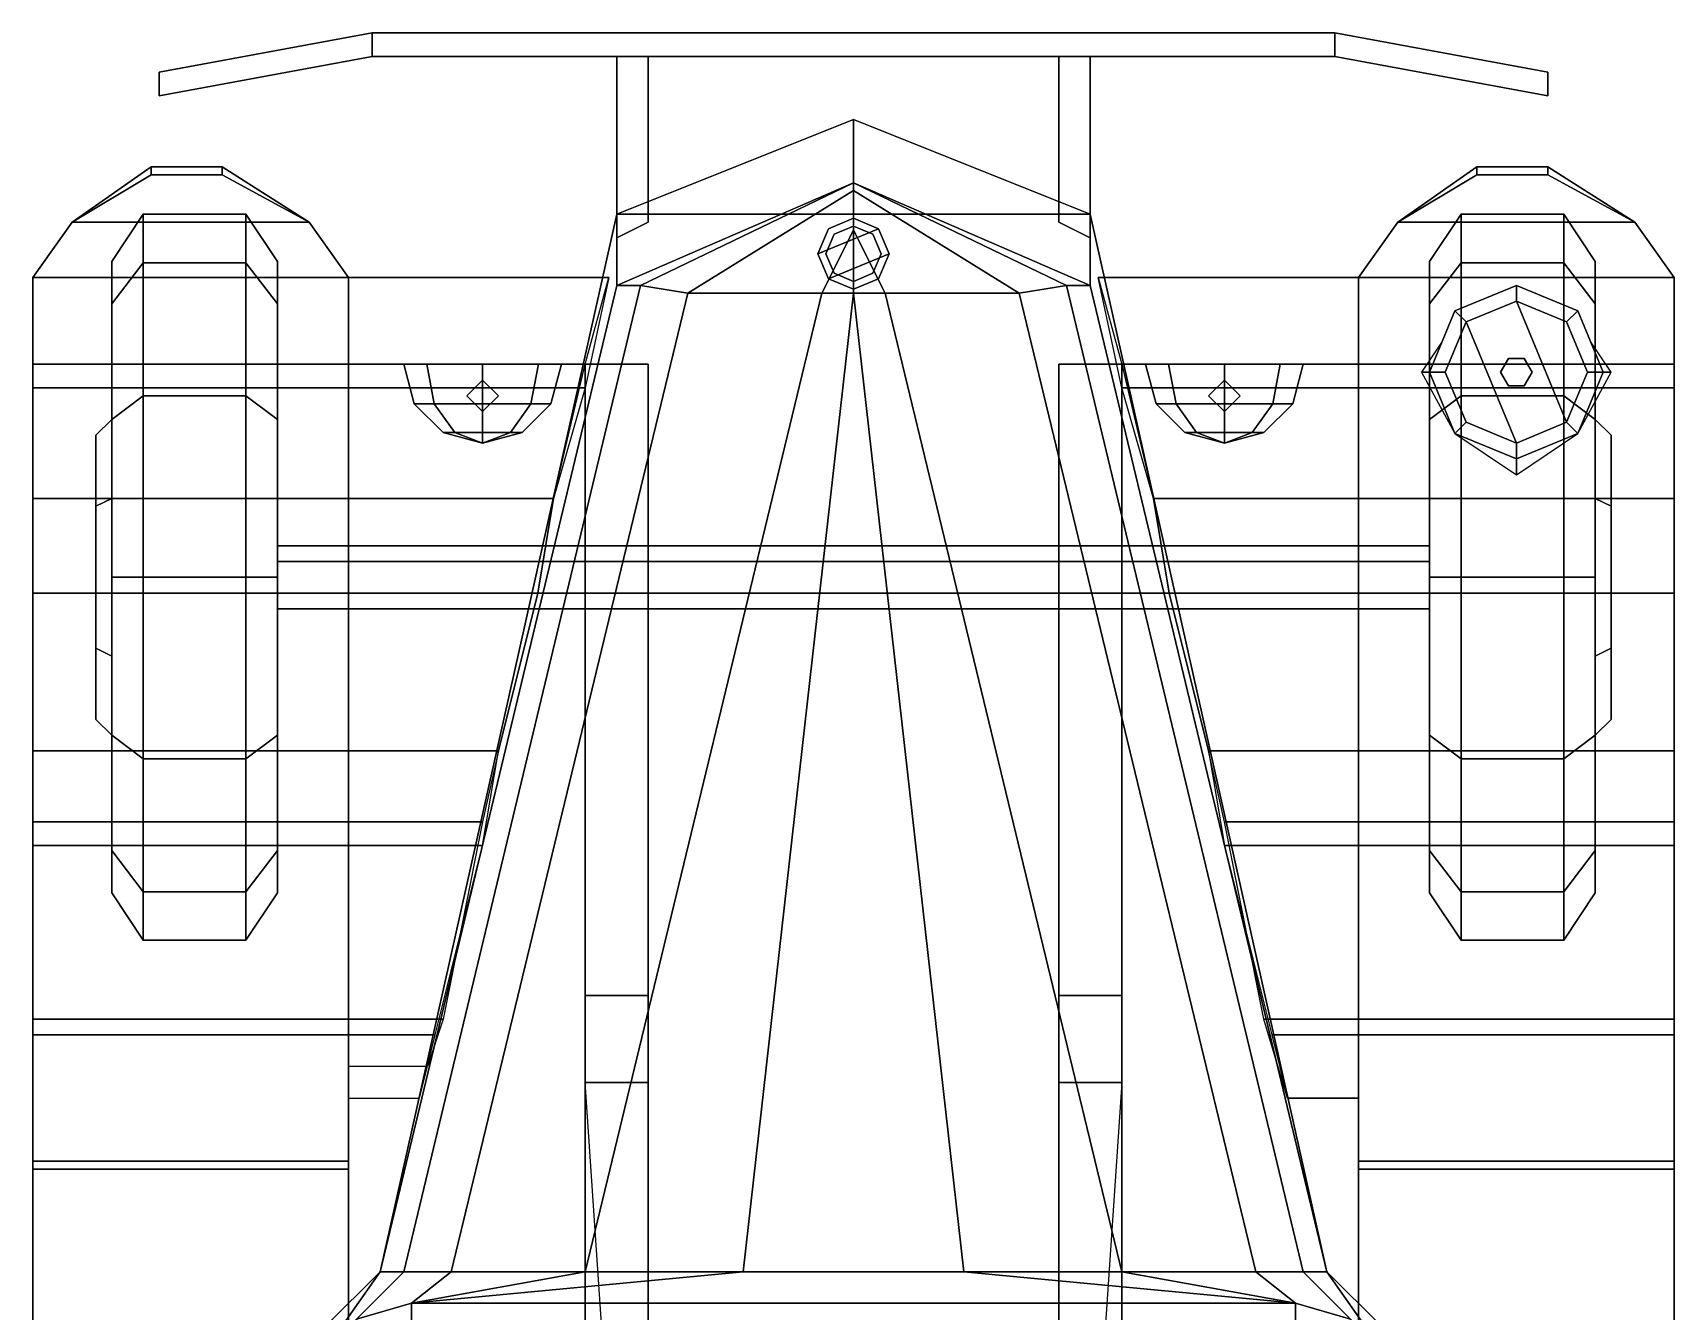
# Model space of a CAD drawing. Header units: millimetres. Extents: x -1.04 to 3, y -3.69 to 5.
# Drawn here: x -1.04 to 1.04, y 1.17 to 2.79 of the extents above; entities that cross this region are included whole.
import ezdxf

# ---------------------------------------------------------------- set-up
doc = ezdxf.new("R2010")
doc.units = ezdxf.units.MM
doc.layers.add('wheels', color=2, linetype='Continuous')

msp = doc.modelspace()

# ---------------------------------------------------------------- linework, layer by layer
for points in [[(-0.61, 2.79, 0.75), (-0.61, 2.79, 0.61), (-0.88, 2.74, 0.61), (-0.88, 2.74, 0.75)], [(-0.61, 2.79, 0.61), (-0.61, 2.76, 0.61), (-0.88, 2.71, 0.61), (-0.88, 2.74, 0.61)], [(-0.88, 2.74, 0.75), (-0.88, 2.71, 0.75), (-0.61, 2.76, 0.75), (-0.61, 2.79, 0.75)], [(-0.61, 2.79, 0.75), (-0.61, 2.76, 0.75), (0.61, 2.76, 0.75), (0.61, 2.79, 0.75)], [(0.61, 2.79, 0.75), (0.61, 2.79, 0.61), (-0.61, 2.79, 0.61), (-0.61, 2.79, 0.75)], [(0.61, 2.79, 0.61), (0.61, 2.76, 0.61), (-0.61, 2.76, 0.61), (-0.61, 2.79, 0.61)], [(0.61, 2.79, 0.61), (0.61, 2.79, 0.75), (0.88, 2.74, 0.75), (0.88, 2.74, 0.61)], [(0.61, 2.79, 0.75), (0.61, 2.76, 0.75), (0.88, 2.71, 0.75), (0.88, 2.74, 0.75)], [(0.88, 2.74, 0.61), (0.88, 2.71, 0.61), (0.61, 2.76, 0.61), (0.61, 2.79, 0.61)], [(-0.88, 2.71, 0.75), (-0.88, 2.71, 0.61), (-0.61, 2.76, 0.61), (-0.61, 2.76, 0.75)], [(-0.61, 2.76, 0.75), (-0.61, 2.76, 0.61), (0.61, 2.76, 0.61), (0.61, 2.76, 0.75)], [(-0.26, 2.76, 0.62), (-0.26, 2.55, 0.62), (-0.3, 2.53, 0.62), (-0.3, 2.76, 0.62)], [(-0.3, 2.76, 0.74), (-0.3, 2.53, 0.74), (-0.26, 2.55, 0.74), (-0.26, 2.76, 0.74)], [(-0.3, 2.76, 0.62), (-0.3, 2.53, 0.62), (-0.3, 2.53, 0.74), (-0.3, 2.76, 0.74)], [(-0.26, 2.55, 0.74), (-0.26, 2.55, 0.62), (-0.26, 2.76, 0.62), (-0.26, 2.76, 0.74)], [(0.26, 2.76, 0.62), (0.26, 2.55, 0.62), (0.26, 2.55, 0.74), (0.26, 2.76, 0.74)], [(0.26, 2.76, 0.74), (0.26, 2.55, 0.74), (0.3, 2.53, 0.74), (0.3, 2.76, 0.74)], [(0.3, 2.76, 0.62), (0.3, 2.53, 0.62), (0.26, 2.55, 0.62), (0.26, 2.76, 0.62)], [(0.3, 2.53, 0.74), (0.3, 2.53, 0.62), (0.3, 2.76, 0.62), (0.3, 2.76, 0.74)], [(0.88, 2.71, 0.61), (0.88, 2.71, 0.75), (0.61, 2.76, 0.75), (0.61, 2.76, 0.61)], [(-0.88, 2.74, 0.61), (-0.88, 2.71, 0.61), (-0.88, 2.71, 0.75), (-0.88, 2.74, 0.75)], [(0.88, 2.74, 0.75), (0.88, 2.71, 0.75), (0.88, 2.71, 0.61), (0.88, 2.74, 0.61)], [(0, 2.6, 1.37), (0, 2.68, 0.54), (-0.3, 2.56, 0.63), (-0.3, 2.47, 1.37)], [(0.3, 2.56, 0.63), (-0.3, 2.56, 0.63), (0, 2.68, 0.54)], [(0.3, 2.47, 1.37), (0.3, 2.56, 0.63), (0, 2.68, 0.54), (0, 2.6, 1.37)], [(-0.89, 2.62, 0.92), (-0.99, 2.55, 0.98), (-0.69, 2.55, 0.98), (-0.8, 2.62, 0.92)], [(-0.89, 2.61, 0.91), (-0.99, 2.55, 0.95), (-0.99, 2.55, 0.98), (-0.89, 2.62, 0.92)], [(-0.8, 2.61, 0.91), (-0.69, 2.55, 0.95), (-0.99, 2.55, 0.95), (-0.89, 2.61, 0.91)], [(-0.8, 2.62, 0.92), (-0.8, 2.61, 0.91), (-0.89, 2.61, 0.91), (-0.89, 2.62, 0.92)], [(-0.69, 2.55, 0.98), (-0.69, 2.55, 0.95), (-0.8, 2.61, 0.91), (-0.8, 2.62, 0.92)], [(0, 2.6, 1.4), (0, 2.6, 1.37), (-0.3, 2.47, 1.37), (-0.27, 2.47, 1.4)], [(0, 2.59, 1.43), (0, 2.6, 1.4), (-0.27, 2.47, 1.4), (-0.21, 2.46, 1.43)], [(0.21, 2.46, 1.43), (0.27, 2.47, 1.4), (0, 2.6, 1.4), (0, 2.59, 1.43)], [(0.27, 2.47, 1.4), (0.3, 2.47, 1.37), (0, 2.6, 1.37), (0, 2.6, 1.4)], [(0.79, 2.61, 0.91), (0.69, 2.55, 0.95), (0.69, 2.55, 0.98), (0.79, 2.62, 0.92)], [(0.79, 2.62, 0.92), (0.69, 2.55, 0.98), (0.99, 2.55, 0.98), (0.88, 2.62, 0.92)], [(0.88, 2.61, 0.91), (0.99, 2.55, 0.95), (0.69, 2.55, 0.95), (0.79, 2.61, 0.91)], [(0.88, 2.62, 0.92), (0.88, 2.61, 0.91), (0.79, 2.61, 0.91), (0.79, 2.62, 0.92)], [(0.99, 2.55, 0.98), (0.99, 2.55, 0.95), (0.88, 2.61, 0.91), (0.88, 2.62, 0.92)], [(0, 2.54, 1.46), (0, 2.59, 1.43), (-0.21, 2.46, 1.43), (-0.04, 2.46, 1.46)], [(0.04, 2.46, 1.46), (0.21, 2.46, 1.43), (0, 2.59, 1.43), (0, 2.54, 1.46)], [(-0.3, 2.47, 1.37), (-0.3, 2.56, 0.63), (-0.6, 1.22, 0.63), (-0.6, 1.22, 1.37)], [(0.6, 1.22, 0.63), (-0.6, 1.22, 0.63), (-0.3, 2.56, 0.63), (0.3, 2.56, 0.63)], [(0.6, 1.22, 1.37), (0.6, 1.22, 0.63), (0.3, 2.56, 0.63), (0.3, 2.47, 1.37)], [(-0.99, 2.55, 0.98), (-1.04, 2.48, 1.02), (-0.64, 2.48, 1.02), (-0.69, 2.55, 0.98)], [(-0.69, 2.55, 0.95), (-0.64, 2.48, 0.99), (-1.04, 2.48, 0.99), (-0.99, 2.55, 0.95)], [(-0.99, 2.55, 0.95), (-1.04, 2.48, 0.99), (-1.04, 2.48, 1.02), (-0.99, 2.55, 0.98)], [(-0.64, 2.48, 1.02), (-0.64, 2.48, 0.99), (-0.69, 2.55, 0.95), (-0.69, 2.55, 0.98)], [(0, 2.555, 1.5), (-0.0318, 2.5418, 1.5), (-0.045, 2.51, 1.5), (0.0318, 2.5418, 1.5)], [(-0.0318, 2.5418, 1.48), (-0.045, 2.51, 1.48), (-0.045, 2.51, 1.5), (-0.0318, 2.5418, 1.5)], [(0.0318, 2.5418, 1.5), (-0.045, 2.51, 1.5), (-0.0318, 2.4782, 1.5), (0.045, 2.51, 1.5)], [(0, 2.46, 1.47), (0, 2.54, 1.46), (-0.04, 2.46, 1.46), (0, 2.46, 1.47)], [(0, 2.555, 1.48), (-0.0318, 2.5418, 1.48), (-0.0318, 2.5418, 1.5), (0, 2.555, 1.5)], [(0, 2.545, 1.45), (-0.0247, 2.5347, 1.46), (-0.0247, 2.5347, 1.48), (0, 2.545, 1.48)], [(0.0318, 2.5418, 1.48), (0, 2.555, 1.48), (0, 2.555, 1.5), (0.0318, 2.5418, 1.5)], [(0.0247, 2.5347, 1.46), (0, 2.545, 1.45), (0, 2.545, 1.48), (0.0247, 2.5347, 1.48)], [(0, 2.46, 1.47), (0.04, 2.46, 1.46), (0, 2.54, 1.46), (0, 2.46, 1.47)], [(0.045, 2.51, 1.48), (0.0318, 2.5418, 1.48), (0.0318, 2.5418, 1.5), (0.045, 2.51, 1.5)], [(0.69, 2.55, 0.95), (0.64, 2.48, 0.99), (0.64, 2.48, 1.02), (0.69, 2.55, 0.98)], [(0.99, 2.55, 0.95), (1.04, 2.48, 0.99), (0.64, 2.48, 0.99), (0.69, 2.55, 0.95)], [(0.69, 2.55, 0.98), (0.64, 2.48, 1.02), (1.04, 2.48, 1.02), (0.99, 2.55, 0.98)], [(1.04, 2.48, 1.02), (1.04, 2.48, 0.99), (0.99, 2.55, 0.95), (0.99, 2.55, 0.98)], [(-0.0247, 2.5347, 1.46), (-0.035, 2.51, 1.46), (-0.035, 2.51, 1.48), (-0.0247, 2.5347, 1.48)], [(0.035, 2.51, 1.46), (0.0247, 2.5347, 1.46), (0.0247, 2.5347, 1.48), (0.035, 2.51, 1.48)], [(-0.045, 2.51, 1.48), (-0.0318, 2.4782, 1.48), (-0.0318, 2.4782, 1.5), (-0.045, 2.51, 1.5)], [(-0.035, 2.51, 1.46), (-0.0247, 2.4853, 1.46), (-0.0247, 2.4853, 1.48), (-0.035, 2.51, 1.48)], [(0.045, 2.51, 1.5), (-0.0318, 2.4782, 1.5), (0, 2.465, 1.5), (0.0318, 2.4782, 1.5)], [(0.0247, 2.4853, 1.46), (0.035, 2.51, 1.46), (0.035, 2.51, 1.48), (0.0247, 2.4853, 1.48)], [(0.0318, 2.4782, 1.48), (0.045, 2.51, 1.48), (0.045, 2.51, 1.5), (0.0318, 2.4782, 1.5)], [(-1.04, 2.48, 1.02), (-1.04, 2.37, 1.07), (-0.64, 2.37, 1.07), (-0.64, 2.48, 1.02)], [(-0.64, 2.48, 0.99), (-0.64, 2.34, 1.05), (-1.04, 2.34, 1.05), (-1.04, 2.48, 0.99)], [(-1.04, 2.48, 0.99), (-1.04, 2.34, 1.05), (-1.04, 2.37, 1.07), (-1.04, 2.48, 1.02)], [(-0.0318, 2.4782, 1.48), (0, 2.465, 1.48), (0, 2.465, 1.5), (-0.0318, 2.4782, 1.5)], [(-0.0247, 2.4853, 1.46), (0, 2.475, 1.46), (0, 2.475, 1.48), (-0.0247, 2.4853, 1.48)], [(0, 2.475, 1.46), (0.0247, 2.4853, 1.46), (0.0247, 2.4853, 1.48), (0, 2.475, 1.48)], [(0, 2.465, 1.48), (0.0318, 2.4782, 1.48), (0.0318, 2.4782, 1.5), (0, 2.465, 1.5)], [(0.31, 2.48, 0.65), (0.34, 2.37, 0.65), (0.64, 2.37, 1.07), (0.64, 2.48, 1.02)], [(0.64, 2.48, 0.99), (0.64, 2.34, 1.05), (0.34, 2.34, 0.63), (0.31, 2.48, 0.63)], [(1.04, 2.48, 0.99), (1.04, 2.34, 1.05), (0.64, 2.34, 1.05), (0.64, 2.48, 0.99)], [(0.64, 2.48, 1.02), (0.64, 2.37, 1.07), (1.04, 2.37, 1.07), (1.04, 2.48, 1.02)], [(1.04, 2.37, 1.07), (1.04, 2.34, 1.05), (1.04, 2.48, 0.99), (1.04, 2.48, 1.02)], [(-0.27, 2.47, 1.4), (-0.3, 2.47, 1.37), (-0.6, 1.22, 1.37), (-0.57, 1.22, 1.4)], [(-0.21, 2.46, 1.43), (-0.27, 2.47, 1.4), (-0.57, 1.22, 1.4), (-0.51, 1.22, 1.43)], [(-0.04, 2.46, 1.46), (-0.21, 2.46, 1.43), (-0.51, 1.22, 1.43), (-0.34, 1.22, 1.46)], [(0, 2.46, 1.47), (-0.04, 2.46, 1.46), (-0.34, 1.22, 1.46), (-0.14, 1.22, 1.47)], [(0, 2.46, 1.47), (0, 2.46, 1.47), (-0.14, 1.22, 1.47), (0.14, 1.22, 1.47)], [(0.14, 1.22, 1.47), (0.34, 1.22, 1.46), (0.04, 2.46, 1.46), (0, 2.46, 1.47)], [(0.34, 1.22, 1.46), (0.51, 1.22, 1.43), (0.21, 2.46, 1.43), (0.04, 2.46, 1.46)], [(0.51, 1.22, 1.43), (0.57, 1.22, 1.4), (0.27, 2.47, 1.4), (0.21, 2.46, 1.43)], [(0.57, 1.22, 1.4), (0.6, 1.22, 1.37), (0.3, 2.47, 1.37), (0.27, 2.47, 1.4)], [(0.84, 2.47, 1.24), (0.7622, 2.4378, 1.24), (0.7764, 2.4236, 1.25), (0.84, 2.45, 1.25)], [(0.84, 2.47, 1.2), (0.7622, 2.4378, 1.2), (0.7622, 2.4378, 1.24), (0.84, 2.47, 1.24)], [(0.9178, 2.4378, 1.24), (0.84, 2.47, 1.24), (0.84, 2.45, 1.25), (0.9036, 2.4236, 1.25)], [(0.9178, 2.4378, 1.2), (0.84, 2.47, 1.2), (0.84, 2.47, 1.24), (0.9178, 2.4378, 1.24)], [(0.7622, 2.4378, 1.24), (0.73, 2.36, 1.24), (0.75, 2.36, 1.25), (0.7764, 2.4236, 1.25)], [(0.7622, 2.4378, 1.2), (0.73, 2.36, 1.2), (0.73, 2.36, 1.24), (0.7622, 2.4378, 1.24)], [(0.9036, 2.2964, 1.25), (0.84, 2.45, 1.25), (0.7764, 2.4236, 1.25), (0.84, 2.27, 1.25)], [(0.93, 2.36, 1.25), (0.9036, 2.4236, 1.25), (0.84, 2.45, 1.25), (0.9036, 2.2964, 1.25)], [(0.95, 2.36, 1.24), (0.9178, 2.4378, 1.24), (0.9036, 2.4236, 1.25), (0.93, 2.36, 1.25)], [(0.95, 2.36, 1.2), (0.9178, 2.4378, 1.2), (0.9178, 2.4378, 1.24), (0.95, 2.36, 1.24)], [(0.84, 2.27, 1.25), (0.7764, 2.4236, 1.25), (0.75, 2.36, 1.25), (0.7764, 2.2964, 1.25)], [(0.72, 2.36, 1.17), (0.72, 2.36, 1.17), (0.73, 2.36, 1.2), (0.7461, 2.3989, 1.2)], [(0.96, 2.36, 1.17), (0.96, 2.36, 1.17), (0.9339, 2.3989, 1.2), (0.95, 2.36, 1.2)], [(0.83, 2.3773, 1.06), (0.82, 2.36, 1.07), (0.82, 2.36, 1.2), (0.83, 2.3773, 1.2)], [(0.85, 2.3773, 1.07), (0.83, 2.3773, 1.06), (0.83, 2.3773, 1.2), (0.85, 2.3773, 1.2)], [(0.86, 2.36, 1.07), (0.85, 2.3773, 1.07), (0.85, 2.3773, 1.2), (0.86, 2.36, 1.2)], [(-1.04, 2.37, 1.07), (-1.04, 2.2, 1.11), (-0.64, 2.2, 1.11), (-0.64, 2.37, 1.07)], [(-1.04, 2.34, 1.05), (-1.04, 2.2, 1.09), (-1.04, 2.2, 1.11), (-1.04, 2.37, 1.07)], [(-0.5566, 2.32, 1.06), (-0.57, 2.37, 1.06), (-0.5407, 2.37, 0.9893), (-0.5312, 2.32, 0.9988)], [(-0.3993, 2.37, 1.1307), (-0.37, 2.37, 1.06), (-0.5407, 2.37, 0.9893), (-0.57, 2.37, 1.06)], [(-0.5312, 2.32, 1.1212), (-0.5407, 2.37, 1.1307), (-0.57, 2.37, 1.06), (-0.5566, 2.32, 1.06)], [(-0.47, 2.37, 1.16), (-0.3993, 2.37, 1.1307), (-0.57, 2.37, 1.06), (-0.5407, 2.37, 1.1307)], [(-0.37, 2.37, 1.06), (-0.3993, 2.37, 0.9893), (-0.47, 2.37, 0.96), (-0.5407, 2.37, 0.9893)], [(-0.5312, 2.32, 0.9988), (-0.5407, 2.37, 0.9893), (-0.47, 2.37, 0.96), (-0.47, 2.32, 0.9734)], [(-0.47, 2.32, 1.1466), (-0.47, 2.37, 1.16), (-0.5407, 2.37, 1.1307), (-0.5312, 2.32, 1.1212)], [(-0.47, 2.32, 0.9734), (-0.47, 2.37, 0.96), (-0.3993, 2.37, 0.9893), (-0.4088, 2.32, 0.9988)], [(-0.4088, 2.32, 1.1212), (-0.3993, 2.37, 1.1307), (-0.47, 2.37, 1.16), (-0.47, 2.32, 1.1466)], [(-0.4088, 2.32, 0.9988), (-0.3993, 2.37, 0.9893), (-0.37, 2.37, 1.06), (-0.3834, 2.32, 1.06)], [(-0.3834, 2.32, 1.06), (-0.37, 2.37, 1.06), (-0.3993, 2.37, 1.1307), (-0.4088, 2.32, 1.1212)], [(-0.34, 2.37, 0.63), (-0.34, 2.37, 0.49), (-0.34, 1.57, 0.49), (-0.34, 1.57, 0.63)], [(-0.26, 2.37, 0.63), (-0.26, 2.37, 0.49), (-0.34, 2.37, 0.49), (-0.34, 2.37, 0.63)], [(-0.34, 1.57, 0.49), (-0.34, 2.37, 0.49), (-0.26, 2.37, 0.49), (-0.26, 1.57, 0.49)], [(-0.26, 1.57, 0.49), (-0.26, 2.37, 0.49), (-0.26, 2.37, 0.63), (-0.26, 1.57, 0.63)], [(0.26, 1.57, 0.49), (0.26, 2.37, 0.49), (0.34, 2.37, 0.49), (0.34, 1.57, 0.49)], [(0.34, 2.37, 0.63), (0.34, 2.37, 0.49), (0.26, 2.37, 0.49), (0.26, 2.37, 0.63)], [(0.26, 2.37, 0.63), (0.26, 2.37, 0.49), (0.26, 1.57, 0.49), (0.26, 1.57, 0.63)], [(0.34, 1.57, 0.49), (0.34, 2.37, 0.49), (0.34, 2.37, 0.63), (0.34, 1.57, 0.63)], [(0.34, 2.37, 0.65), (0.38, 2.2, 0.65), (0.64, 2.2, 1.11), (0.64, 2.37, 1.07)], [(0.3834, 2.32, 1.06), (0.37, 2.37, 1.06), (0.3993, 2.37, 0.9893), (0.4088, 2.32, 0.9988)], [(0.4088, 2.32, 1.1212), (0.3993, 2.37, 1.1307), (0.37, 2.37, 1.06), (0.3834, 2.32, 1.06)], [(0.47, 2.37, 1.16), (0.5407, 2.37, 1.1307), (0.37, 2.37, 1.06), (0.3993, 2.37, 1.1307)], [(0.5407, 2.37, 1.1307), (0.57, 2.37, 1.06), (0.3993, 2.37, 0.9893), (0.37, 2.37, 1.06)], [(0.4088, 2.32, 0.9988), (0.3993, 2.37, 0.9893), (0.47, 2.37, 0.96), (0.47, 2.32, 0.9734)], [(0.47, 2.32, 1.1466), (0.47, 2.37, 1.16), (0.3993, 2.37, 1.1307), (0.4088, 2.32, 1.1212)], [(0.57, 2.37, 1.06), (0.5407, 2.37, 0.9893), (0.47, 2.37, 0.96), (0.3993, 2.37, 0.9893)], [(0.47, 2.32, 0.9734), (0.47, 2.37, 0.96), (0.5407, 2.37, 0.9893), (0.5312, 2.32, 0.9988)], [(0.5312, 2.32, 1.1212), (0.5407, 2.37, 1.1307), (0.47, 2.37, 1.16), (0.47, 2.32, 1.1466)], [(0.5312, 2.32, 0.9988), (0.5407, 2.37, 0.9893), (0.57, 2.37, 1.06), (0.5566, 2.32, 1.06)], [(0.5566, 2.32, 1.06), (0.57, 2.37, 1.06), (0.5407, 2.37, 1.1307), (0.5312, 2.32, 1.1212)], [(0.64, 2.37, 1.07), (0.64, 2.2, 1.11), (1.04, 2.2, 1.11), (1.04, 2.37, 1.07)], [(0.72, 2.36, 1.17), (0.7622, 2.2822, 1.17), (0.7622, 2.2822, 1.2), (0.73, 2.36, 1.2)], [(0.73, 2.36, 1.24), (0.7622, 2.2822, 1.24), (0.7764, 2.2964, 1.25), (0.75, 2.36, 1.25)], [(0.73, 2.36, 1.2), (0.7622, 2.2822, 1.2), (0.7622, 2.2822, 1.24), (0.73, 2.36, 1.24)], [(0.82, 2.36, 1.07), (0.83, 2.3427, 1.07), (0.83, 2.3427, 1.2), (0.82, 2.36, 1.2)], [(0.85, 2.3427, 1.07), (0.86, 2.36, 1.07), (0.86, 2.36, 1.2), (0.85, 2.3427, 1.2)], [(0.9178, 2.2822, 1.24), (0.95, 2.36, 1.24), (0.93, 2.36, 1.25), (0.9036, 2.2964, 1.25)], [(0.9178, 2.2822, 1.17), (0.96, 2.36, 1.17), (0.95, 2.36, 1.2), (0.9178, 2.2822, 1.2)], [(0.9178, 2.2822, 1.2), (0.95, 2.36, 1.2), (0.95, 2.36, 1.24), (0.9178, 2.2822, 1.24)], [(1.04, 2.2, 1.11), (1.04, 2.2, 1.09), (1.04, 2.34, 1.05), (1.04, 2.37, 1.07)], [(-0.64, 2.34, 1.05), (-0.64, 2.2, 1.09), (-1.04, 2.2, 1.09), (-1.04, 2.34, 1.05)], [(-0.47, 2.35, 0.81), (-0.49, 2.33, 0.83), (-0.49, 2.33, 0.98), (-0.47, 2.35, 0.9654)], [(-0.49, 2.33, 0.83), (-0.47, 2.31, 0.81), (-0.47, 2.31, 0.9834), (-0.49, 2.33, 0.98)], [(-0.45, 2.33, 0.79), (-0.47, 2.35, 0.81), (-0.47, 2.35, 0.9654), (-0.45, 2.33, 0.98)], [(-0.47, 2.31, 0.81), (-0.45, 2.33, 0.79), (-0.45, 2.33, 0.98), (-0.47, 2.31, 0.9834)], [(0.64, 2.34, 1.05), (0.64, 2.2, 1.09), (0.38, 2.2, 0.63), (0.34, 2.34, 0.63)], [(0.47, 2.35, 0.81), (0.45, 2.33, 0.79), (0.45, 2.33, 0.98), (0.47, 2.35, 0.9654)], [(0.45, 2.33, 0.79), (0.47, 2.31, 0.81), (0.47, 2.31, 0.9834), (0.45, 2.33, 0.98)], [(0.49, 2.33, 0.83), (0.47, 2.35, 0.81), (0.47, 2.35, 0.9654), (0.49, 2.33, 0.98)], [(0.47, 2.31, 0.81), (0.49, 2.33, 0.83), (0.49, 2.33, 0.98), (0.47, 2.31, 0.9834)], [(1.04, 2.34, 1.05), (1.04, 2.2, 1.09), (0.64, 2.2, 1.09), (0.64, 2.34, 1.05)], [(0.83, 2.3427, 1.07), (0.85, 2.3427, 1.07), (0.85, 2.3427, 1.2), (0.83, 2.3427, 1.2)], [(-0.52, 2.2834, 1.06), (-0.5566, 2.32, 1.06), (-0.5312, 2.32, 0.9988), (-0.5054, 2.2834, 1.0246)], [(-0.5054, 2.2834, 1.0954), (-0.5312, 2.32, 1.1212), (-0.5566, 2.32, 1.06), (-0.52, 2.2834, 1.06)], [(-0.5054, 2.2834, 1.0246), (-0.5312, 2.32, 0.9988), (-0.47, 2.32, 0.9734), (-0.47, 2.2834, 1.01)], [(-0.47, 2.2834, 1.11), (-0.47, 2.32, 1.1466), (-0.5312, 2.32, 1.1212), (-0.5054, 2.2834, 1.0954)], [(-0.47, 2.2834, 1.01), (-0.47, 2.32, 0.9734), (-0.4088, 2.32, 0.9988), (-0.4346, 2.2834, 1.0246)], [(-0.4346, 2.2834, 1.0954), (-0.4088, 2.32, 1.1212), (-0.47, 2.32, 1.1466), (-0.47, 2.2834, 1.11)], [(-0.4346, 2.2834, 1.0246), (-0.4088, 2.32, 0.9988), (-0.3834, 2.32, 1.06), (-0.42, 2.2834, 1.06)], [(-0.42, 2.2834, 1.06), (-0.3834, 2.32, 1.06), (-0.4088, 2.32, 1.1212), (-0.4346, 2.2834, 1.0954)], [(0.42, 2.2834, 1.06), (0.3834, 2.32, 1.06), (0.4088, 2.32, 0.9988), (0.4346, 2.2834, 1.0246)], [(0.4346, 2.2834, 1.0954), (0.4088, 2.32, 1.1212), (0.3834, 2.32, 1.06), (0.42, 2.2834, 1.06)], [(0.4346, 2.2834, 1.0246), (0.4088, 2.32, 0.9988), (0.47, 2.32, 0.9734), (0.47, 2.2834, 1.01)], [(0.47, 2.2834, 1.11), (0.47, 2.32, 1.1466), (0.4088, 2.32, 1.1212), (0.4346, 2.2834, 1.0954)], [(0.47, 2.2834, 1.01), (0.47, 2.32, 0.9734), (0.5312, 2.32, 0.9988), (0.5054, 2.2834, 1.0246)], [(0.5054, 2.2834, 1.0954), (0.5312, 2.32, 1.1212), (0.47, 2.32, 1.1466), (0.47, 2.2834, 1.11)], [(0.5054, 2.2834, 1.0246), (0.5312, 2.32, 0.9988), (0.5566, 2.32, 1.06), (0.52, 2.2834, 1.06)], [(0.52, 2.2834, 1.06), (0.5566, 2.32, 1.06), (0.5312, 2.32, 1.1212), (0.5054, 2.2834, 1.0954)], [(0.7622, 2.2822, 1.24), (0.84, 2.25, 1.24), (0.84, 2.27, 1.25), (0.7764, 2.2964, 1.25)], [(0.84, 2.25, 1.24), (0.9178, 2.2822, 1.24), (0.9036, 2.2964, 1.25), (0.84, 2.27, 1.25)], [(-0.47, 2.27, 1.06), (-0.52, 2.2834, 1.06), (-0.5054, 2.2834, 1.0246), (-0.47, 2.27, 1.06)], [(-0.47, 2.27, 1.06), (-0.5054, 2.2834, 1.0954), (-0.52, 2.2834, 1.06), (-0.47, 2.27, 1.06)], [(-0.47, 2.27, 1.06), (-0.5054, 2.2834, 1.0246), (-0.47, 2.2834, 1.01), (-0.47, 2.27, 1.06)], [(-0.47, 2.27, 1.06), (-0.47, 2.2834, 1.11), (-0.5054, 2.2834, 1.0954), (-0.47, 2.27, 1.06)], [(-0.47, 2.27, 1.06), (-0.47, 2.2834, 1.01), (-0.4346, 2.2834, 1.0246), (-0.47, 2.27, 1.06)], [(-0.47, 2.27, 1.06), (-0.4346, 2.2834, 1.0246), (-0.42, 2.2834, 1.06), (-0.47, 2.27, 1.06)], [(-0.47, 2.27, 1.06), (-0.42, 2.2834, 1.06), (-0.4346, 2.2834, 1.0954), (-0.47, 2.27, 1.06)], [(-0.47, 2.27, 1.06), (-0.4346, 2.2834, 1.0954), (-0.47, 2.2834, 1.11), (-0.47, 2.27, 1.06)], [(0.47, 2.27, 1.06), (0.42, 2.2834, 1.06), (0.4346, 2.2834, 1.0246), (0.47, 2.27, 1.06)], [(0.47, 2.27, 1.06), (0.4346, 2.2834, 1.0954), (0.42, 2.2834, 1.06), (0.47, 2.27, 1.06)], [(0.47, 2.27, 1.06), (0.4346, 2.2834, 1.0246), (0.47, 2.2834, 1.01), (0.47, 2.27, 1.06)], [(0.47, 2.27, 1.06), (0.47, 2.2834, 1.11), (0.4346, 2.2834, 1.0954), (0.47, 2.27, 1.06)], [(0.47, 2.27, 1.06), (0.47, 2.2834, 1.01), (0.5054, 2.2834, 1.0246), (0.47, 2.27, 1.06)], [(0.47, 2.27, 1.06), (0.5054, 2.2834, 1.0246), (0.52, 2.2834, 1.06), (0.47, 2.27, 1.06)], [(0.47, 2.27, 1.06), (0.52, 2.2834, 1.06), (0.5054, 2.2834, 1.0954), (0.47, 2.27, 1.06)], [(0.47, 2.27, 1.06), (0.5054, 2.2834, 1.0954), (0.47, 2.2834, 1.11), (0.47, 2.27, 1.06)], [(0.7622, 2.2822, 1.17), (0.84, 2.23, 1.17), (0.84, 2.25, 1.2), (0.7622, 2.2822, 1.2)], [(0.7622, 2.2822, 1.2), (0.84, 2.25, 1.2), (0.84, 2.25, 1.24), (0.7622, 2.2822, 1.24)], [(0.84, 2.23, 1.17), (0.9178, 2.2822, 1.17), (0.9178, 2.2822, 1.2), (0.84, 2.25, 1.2)], [(0.84, 2.25, 1.2), (0.9178, 2.2822, 1.2), (0.9178, 2.2822, 1.24), (0.84, 2.25, 1.24)], [(-1.04, 2.2, 1.11), (-1.04, 2.08, 1.11), (-0.64, 2.08, 1.11), (-0.64, 2.2, 1.11)], [(-0.64, 2.2, 1.09), (-0.64, 2.08, 1.09), (-1.04, 2.08, 1.09), (-1.04, 2.2, 1.09)], [(-1.04, 2.2, 1.09), (-1.04, 2.08, 1.09), (-1.04, 2.08, 1.11), (-1.04, 2.2, 1.11)], [(0.38, 2.2, 0.65), (0.4, 2.08, 0.65), (0.64, 2.08, 1.11), (0.64, 2.2, 1.11)], [(0.64, 2.2, 1.09), (0.64, 2.08, 1.09), (0.4, 2.08, 0.63), (0.38, 2.2, 0.63)], [(0.64, 2.2, 1.11), (0.64, 2.08, 1.11), (1.04, 2.08, 1.11), (1.04, 2.2, 1.11)], [(1.04, 2.2, 1.09), (1.04, 2.08, 1.09), (0.64, 2.08, 1.09), (0.64, 2.2, 1.09)], [(1.04, 2.08, 1.11), (1.04, 2.08, 1.09), (1.04, 2.2, 1.09), (1.04, 2.2, 1.11)], [(-0.64, 2.08, 1.09), (-0.64, 1.88, 1.02), (-1.04, 1.88, 1.02), (-1.04, 2.08, 1.09)], [(-1.04, 2.08, 1.11), (-1.04, 1.88, 1.05), (-0.64, 1.88, 1.05), (-0.64, 2.08, 1.11)], [(-1.04, 2.08, 1.09), (-1.04, 1.88, 1.02), (-1.04, 1.88, 1.05), (-1.04, 2.08, 1.11)], [(0.64, 2.08, 1.09), (0.64, 1.88, 1.02), (0.45, 1.88, 0.63), (0.4, 2.08, 0.63)], [(0.4, 2.08, 0.65), (0.45, 1.88, 0.65), (0.64, 1.88, 1.05), (0.64, 2.08, 1.11)], [(1.04, 2.08, 1.09), (1.04, 1.88, 1.02), (0.64, 1.88, 1.02), (0.64, 2.08, 1.09)], [(0.64, 2.08, 1.11), (0.64, 1.88, 1.05), (1.04, 1.88, 1.05), (1.04, 2.08, 1.11)], [(1.04, 1.88, 1.05), (1.04, 1.88, 1.02), (1.04, 2.08, 1.09), (1.04, 2.08, 1.11)], [(-1.04, 1.88, 1.05), (-1.04, 1.76, 0.98), (-0.64, 1.76, 0.98), (-0.64, 1.88, 1.05)], [(-0.64, 1.88, 1.02), (-0.64, 1.79, 0.96), (-1.04, 1.79, 0.96), (-1.04, 1.88, 1.02)], [(-1.04, 1.88, 1.02), (-1.04, 1.79, 0.96), (-1.04, 1.76, 0.98), (-1.04, 1.88, 1.05)], [(0.45, 1.88, 0.65), (0.47, 1.76, 0.65), (0.64, 1.76, 0.98), (0.64, 1.88, 1.05)], [(0.64, 1.88, 1.02), (0.64, 1.79, 0.96), (0.47, 1.79, 0.63), (0.45, 1.88, 0.63)], [(0.64, 1.88, 1.05), (0.64, 1.76, 0.98), (1.04, 1.76, 0.98), (1.04, 1.88, 1.05)], [(1.04, 1.88, 1.02), (1.04, 1.79, 0.96), (0.64, 1.79, 0.96), (0.64, 1.88, 1.02)], [(1.04, 1.76, 0.98), (1.04, 1.79, 0.96), (1.04, 1.88, 1.02), (1.04, 1.88, 1.05)], [(-0.64, 1.79, 0.96), (-0.64, 1.54, 0.72), (-1.04, 1.54, 0.72), (-1.04, 1.79, 0.96)], [(-1.04, 1.79, 0.96), (-1.04, 1.54, 0.72), (-1.04, 1.52, 0.75), (-1.04, 1.76, 0.98)], [(0.64, 1.79, 0.96), (0.64, 1.54, 0.72), (0.52, 1.54, 0.63), (0.47, 1.79, 0.63)], [(1.04, 1.79, 0.96), (1.04, 1.54, 0.72), (0.64, 1.54, 0.72), (0.64, 1.79, 0.96)], [(1.04, 1.52, 0.75), (1.04, 1.54, 0.72), (1.04, 1.79, 0.96), (1.04, 1.76, 0.98)], [(-1.04, 1.76, 0.98), (-1.04, 1.52, 0.75), (-0.64, 1.52, 0.75), (-0.64, 1.76, 0.98)], [(0.47, 1.76, 0.65), (0.53, 1.52, 0.65), (0.64, 1.52, 0.75), (0.64, 1.76, 0.98)], [(0.64, 1.76, 0.98), (0.64, 1.52, 0.75), (1.04, 1.52, 0.75), (1.04, 1.76, 0.98)], [(-0.34, 1.57, 0.49), (-0.34, 1.46, 0.47), (-0.34, 1.46, 0.63), (-0.34, 1.57, 0.63)], [(-0.26, 1.57, 0.49), (-0.26, 1.46, 0.47), (-0.34, 1.46, 0.47), (-0.34, 1.57, 0.49)], [(-0.26, 1.46, 0.63), (-0.26, 1.46, 0.47), (-0.26, 1.57, 0.49), (-0.26, 1.57, 0.63)], [(0.26, 1.57, 0.49), (0.26, 1.46, 0.47), (0.26, 1.46, 0.63), (0.26, 1.57, 0.63)], [(0.34, 1.57, 0.49), (0.34, 1.46, 0.47), (0.26, 1.46, 0.47), (0.26, 1.57, 0.49)], [(0.34, 1.46, 0.63), (0.34, 1.46, 0.47), (0.34, 1.57, 0.49), (0.34, 1.57, 0.63)], [(-0.64, 1.54, 0.72), (-0.64, 1.36, 0.46), (-1.04, 1.36, 0.46), (-1.04, 1.54, 0.72)], [(-1.04, 1.54, 0.72), (-1.04, 1.36, 0.46), (-1.04, 1.35, 0.49), (-1.04, 1.52, 0.75)], [(-0.64, 1.35, 0.49), (-0.64, 1.36, 0.46), (-0.64, 1.54, 0.72), (-0.64, 1.52, 0.75)], [(0.64, 1.54, 0.72), (0.64, 1.44, 0.63), (0.55, 1.44, 0.63), (0.52, 1.54, 0.63)], [(0.64, 1.54, 0.72), (0.64, 1.36, 0.46), (0.64, 1.35, 0.49), (0.64, 1.52, 0.75)], [(1.04, 1.54, 0.72), (1.04, 1.36, 0.46), (0.64, 1.36, 0.46), (0.64, 1.54, 0.72)], [(1.04, 1.35, 0.49), (1.04, 1.36, 0.46), (1.04, 1.54, 0.72), (1.04, 1.52, 0.75)], [(-1.04, 1.52, 0.75), (-1.04, 1.35, 0.49), (-0.64, 1.35, 0.49), (-0.64, 1.52, 0.75)], [(0.53, 1.52, 0.65), (0.55, 1.44, 0.63), (0.64, 1.44, 0.63), (0.64, 1.52, 0.75)], [(0.64, 1.52, 0.75), (0.64, 1.35, 0.49), (1.04, 1.35, 0.49), (1.04, 1.52, 0.75)], [(-0.34, 1.46, 0.47), (-0.34, -1.48, 0.47), (-0.34, -1.47, 0.67), (-0.34, 1.46, 0.67)], [(-0.26, 1.46, 0.47), (-0.26, -1.48, 0.47), (-0.34, -1.48, 0.47), (-0.34, 1.46, 0.47)], [(-0.34, 1.46, 0.67), (-0.34, -1.47, 0.67), (-0.26, -1.47, 0.67), (-0.26, 0.28, 0.67)], [(-0.26, -1.47, 0.67), (-0.26, -1.48, 0.47), (-0.26, 1.46, 0.47), (-0.26, 1.46, 0.67)], [(0.34, 1.46, 0.47), (0.34, -1.48, 0.47), (0.26, -1.48, 0.47), (0.26, 1.46, 0.47)], [(0.26, 1.46, 0.47), (0.26, -1.48, 0.47), (0.26, -1.47, 0.67), (0.26, 1.46, 0.67)], [(0.26, 0.28, 0.67), (0.26, -1.47, 0.67), (0.34, -1.47, 0.67), (0.34, 1.46, 0.67)], [(0.34, -1.47, 0.67), (0.34, -1.48, 0.47), (0.34, 1.46, 0.47), (0.34, 1.46, 0.67)], [(-0.64, 1.36, 0.46), (-0.64, 0.37, 0.46), (-1.04, 0.37, 0.46), (-1.04, 1.36, 0.46)], [(-1.04, 1.36, 0.46), (-1.04, 0.37, 0.46), (-1.04, 0.37, 0.49), (-1.04, 1.35, 0.49)], [(-0.64, 0.37, 0.49), (-0.64, 0.37, 0.46), (-0.64, 1.36, 0.46), (-0.64, 1.35, 0.49)], [(0.64, 1.36, 0.46), (0.64, 0.37, 0.46), (0.64, 0.37, 0.49), (0.64, 1.35, 0.49)], [(1.04, 1.36, 0.46), (1.04, 0.37, 0.46), (0.64, 0.37, 0.46), (0.64, 1.36, 0.46)], [(1.04, 0.37, 0.49), (1.04, 0.37, 0.46), (1.04, 1.36, 0.46), (1.04, 1.35, 0.49)], [(-1.04, 1.35, 0.49), (-1.04, 0.37, 0.49), (-0.64, 0.37, 0.49), (-0.64, 1.35, 0.49)], [(0.64, 1.35, 0.49), (0.64, 0.37, 0.49), (1.04, 0.37, 0.49), (1.04, 1.35, 0.49)], [(-0.6, 1.22, 1.37), (-0.6, 1.22, 0.63), (-0.67, 1.15, 0.63), (-0.67, 1.12, 1.37)], [(-0.67, 1.12, 1.37), (-0.63, 1.16, 1.5), (-0.57, 1.22, 1.4), (-0.6, 1.22, 1.37)], [(0.67, 1.15, 0.63), (-0.67, 1.15, 0.63), (-0.6, 1.22, 0.63), (0.6, 1.22, 0.63)], [(-0.63, 1.16, 1.5), (-0.56, 1.18, 1.51), (-0.51, 1.22, 1.43), (-0.57, 1.22, 1.4)], [(-0.56, 1.18, 1.51), (0.56, 1.18, 1.51), (0.14, 1.22, 1.47), (-0.14, 1.22, 1.47)], [(-0.56, 1.18, 1.51), (-0.56, 1.18, 1.51), (-0.34, 1.22, 1.46), (-0.51, 1.22, 1.43)], [(-0.56, 1.18, 1.51), (-0.56, 1.18, 1.51), (-0.14, 1.22, 1.47), (-0.34, 1.22, 1.46)], [(0.56, 1.18, 1.51), (0.56, 1.18, 1.51), (0.34, 1.22, 1.46), (0.14, 1.22, 1.47)], [(0.56, 1.18, 1.51), (0.56, 1.18, 1.51), (0.51, 1.22, 1.43), (0.34, 1.22, 1.46)], [(0.56, 1.18, 1.51), (0.63, 1.16, 1.5), (0.57, 1.22, 1.4), (0.51, 1.22, 1.43)], [(0.63, 1.16, 1.5), (0.67, 1.12, 1.37), (0.6, 1.22, 1.37), (0.57, 1.22, 1.4)], [(0.67, 1.12, 1.37), (0.67, 1.15, 0.63), (0.6, 1.22, 0.63), (0.6, 1.22, 1.37)], [(-0.63, 1.1, 1.96), (-0.56, 1.12, 1.97), (-0.56, 1.18, 1.51), (-0.63, 1.16, 1.5)], [(-0.56, 1.12, 1.97), (0.56, 1.12, 1.97), (0.56, 1.18, 1.51), (-0.56, 1.18, 1.51)], [(0.56, 1.12, 1.97), (0.63, 1.1, 1.96), (0.63, 1.16, 1.5), (0.56, 1.18, 1.51)]]:
    msp.add_3dface(points)
at = {"color": 6}
for points in [[(-0.31, 2.48, 0.65), (-0.31, 2.48, 0.63), (-0.64, 2.48, 0.99), (-0.64, 2.48, 1.02)], [(-0.31, 2.48, 0.63), (-0.34, 2.34, 0.63), (-0.64, 2.34, 1.05), (-0.64, 2.48, 0.99)], [(-0.64, 2.48, 1.02), (-0.64, 2.37, 1.07), (-0.34, 2.37, 0.65), (-0.31, 2.48, 0.65)], [(-0.64, 2.37, 1.07), (-0.64, 2.2, 1.11), (-0.38, 2.2, 0.65), (-0.34, 2.37, 0.65)], [(-0.34, 2.34, 0.63), (-0.38, 2.2, 0.63), (-0.64, 2.2, 1.09), (-0.64, 2.34, 1.05)], [(-0.38, 2.2, 0.63), (-0.4, 2.08, 0.63), (-0.64, 2.08, 1.09), (-0.64, 2.2, 1.09)], [(-0.64, 2.2, 1.11), (-0.64, 2.08, 1.11), (-0.4, 2.08, 0.65), (-0.38, 2.2, 0.65)], [(-0.64, 2.08, 1.11), (-0.64, 1.88, 1.05), (-0.45, 1.88, 0.65), (-0.4, 2.08, 0.65)], [(-0.4, 2.08, 0.63), (-0.45, 1.88, 0.63), (-0.64, 1.88, 1.02), (-0.64, 2.08, 1.09)], [(-0.64, 1.88, 1.05), (-0.64, 1.76, 0.98), (-0.47, 1.76, 0.65), (-0.45, 1.88, 0.65)], [(-0.45, 1.88, 0.63), (-0.47, 1.79, 0.63), (-0.64, 1.79, 0.96), (-0.64, 1.88, 1.02)], [(-0.47, 1.79, 0.63), (-0.52, 1.54, 0.63), (-0.64, 1.54, 0.72), (-0.64, 1.79, 0.96)], [(-0.64, 1.76, 0.98), (-0.64, 1.52, 0.75), (-0.53, 1.52, 0.65), (-0.47, 1.76, 0.65)], [(-0.52, 1.54, 0.63), (-0.54, 1.48, 0.63), (-0.64, 1.48, 0.63), (-0.64, 1.54, 0.72)], [(-0.64, 1.52, 0.75), (-0.64, 1.44, 0.63), (-0.55, 1.44, 0.63), (-0.53, 1.52, 0.65)]]:
    msp.add_3dface(points, dxfattribs=at)
at = {"layer": 'wheels'}
for points in [[(-0.9, 2.4984, 0.68), (-0.9, 2.56, 0.45), (-0.94, 2.5, 0.45), (-0.94, 2.4464, 0.65)], [(-0.9, 2.56, 0.45), (-0.9, 2.4984, 0.22), (-0.94, 2.4464, 0.25), (-0.94, 2.5, 0.45)], [(-0.77, 2.4984, 0.68), (-0.77, 2.56, 0.45), (-0.9, 2.56, 0.45), (-0.9, 2.4984, 0.68)], [(-0.77, 2.56, 0.45), (-0.77, 2.4984, 0.22), (-0.9, 2.4984, 0.22), (-0.9, 2.56, 0.45)], [(-0.77, 2.4984, 0.22), (-0.77, 2.56, 0.45), (-0.73, 2.5, 0.45), (-0.73, 2.4464, 0.25)], [(-0.77, 2.56, 0.45), (-0.77, 2.4984, 0.68), (-0.73, 2.4464, 0.65), (-0.73, 2.5, 0.45)], [(0.77, 2.4984, 0.68), (0.77, 2.56, 0.45), (0.73, 2.5, 0.45), (0.73, 2.4464, 0.65)], [(0.77, 2.56, 0.45), (0.77, 2.4984, 0.22), (0.73, 2.4464, 0.25), (0.73, 2.5, 0.45)], [(0.77, 2.56, 0.45), (0.77, 2.4984, 0.68), (0.9, 2.4984, 0.68), (0.9, 2.56, 0.45)], [(0.77, 2.4984, 0.22), (0.77, 2.56, 0.45), (0.9, 2.56, 0.45), (0.9, 2.4984, 0.22)], [(0.9, 2.56, 0.45), (0.9, 2.4984, 0.68), (0.94, 2.4464, 0.65), (0.94, 2.5, 0.45)], [(0.9, 2.4984, 0.22), (0.9, 2.56, 0.45), (0.94, 2.5, 0.45), (0.94, 2.4464, 0.25)], [(-0.94, 2.4464, 0.65), (-0.94, 2.5, 0.45), (-0.94, 2.3, 0.45)], [(-0.94, 2.5, 0.45), (-0.94, 2.4464, 0.25), (-0.94, 2.2, 0.2768), (-0.94, 2.3, 0.45)], [(-0.9, 2.33, 0.8484), (-0.9, 2.4984, 0.68), (-0.94, 2.4464, 0.65), (-0.94, 2.3, 0.7964)], [(-0.9, 2.4984, 0.22), (-0.9, 2.33, 0.0516), (-0.94, 2.3, 0.1036), (-0.94, 2.4464, 0.25)], [(-0.77, 2.33, 0.8484), (-0.77, 2.4984, 0.68), (-0.9, 2.4984, 0.68), (-0.9, 2.33, 0.8484)], [(-0.77, 2.4984, 0.22), (-0.77, 2.33, 0.0516), (-0.9, 2.33, 0.0516), (-0.9, 2.4984, 0.22)], [(-0.77, 2.33, 0.0516), (-0.77, 2.4984, 0.22), (-0.73, 2.4464, 0.25), (-0.73, 2.3, 0.1036)], [(-0.77, 2.4984, 0.68), (-0.77, 2.33, 0.8484), (-0.73, 2.3, 0.7964), (-0.73, 2.4464, 0.65)], [(-0.73, 2.4464, 0.65), (-0.73, 1.7, 0.45), (-0.73, 1.7536, 0.25), (-0.73, 2.5, 0.45)], [(-0.73, 2.5, 0.45), (-0.73, 1.7536, 0.25), (-0.73, 1.9, 0.1036), (-0.73, 2.4464, 0.25)], [(0.73, 1.9, 0.7964), (0.73, 2.4464, 0.65), (0.73, 2.5, 0.45), (0.73, 1.7536, 0.65)], [(0.73, 1.7536, 0.65), (0.73, 2.5, 0.45), (0.73, 2.4464, 0.25), (0.73, 1.7, 0.45)], [(0.77, 2.4984, 0.22), (0.77, 2.33, 0.0516), (0.73, 2.3, 0.1036), (0.73, 2.4464, 0.25)], [(0.77, 2.33, 0.8484), (0.77, 2.4984, 0.68), (0.73, 2.4464, 0.65), (0.73, 2.3, 0.7964)], [(0.77, 2.33, 0.0516), (0.77, 2.4984, 0.22), (0.9, 2.4984, 0.22), (0.9, 2.33, 0.0516)], [(0.77, 2.4984, 0.68), (0.77, 2.33, 0.8484), (0.9, 2.33, 0.8484), (0.9, 2.4984, 0.68)], [(0.9, 2.33, 0.0516), (0.9, 2.4984, 0.22), (0.94, 2.4464, 0.25), (0.94, 2.3, 0.1036)], [(0.9, 2.4984, 0.68), (0.9, 2.33, 0.8484), (0.94, 2.3, 0.7964), (0.94, 2.4464, 0.65)], [(0.94, 2.5, 0.45), (0.94, 2.4464, 0.65), (0.94, 2.2, 0.6232), (0.94, 2.3, 0.45)], [(0.94, 2.4464, 0.25), (0.94, 2.5, 0.45), (0.94, 2.3, 0.45)], [(-0.94, 2.3, 0.7964), (-0.94, 2.4464, 0.65), (-0.94, 2.3, 0.45), (-0.94, 2.2, 0.6232)], [(-0.94, 2.4464, 0.25), (-0.94, 2.3, 0.1036), (-0.94, 2.2, 0.2768)], [(-0.73, 2.3, 0.7964), (-0.73, 1.7536, 0.65), (-0.73, 1.7, 0.45), (-0.73, 2.4464, 0.65)], [(-0.73, 2.4464, 0.25), (-0.73, 1.9, 0.1036), (-0.73, 2.1, 0.05), (-0.73, 2.3, 0.1036)], [(0.73, 1.7, 0.45), (0.73, 2.4464, 0.25), (0.73, 2.3, 0.1036), (0.73, 1.7536, 0.25)], [(0.73, 2.1, 0.85), (0.73, 2.3, 0.7964), (0.73, 2.4464, 0.65), (0.73, 1.9, 0.7964)], [(0.94, 2.3, 0.1036), (0.94, 2.4464, 0.25), (0.94, 2.3, 0.45), (0.94, 2.2, 0.2768)], [(0.94, 2.4464, 0.65), (0.94, 2.3, 0.7964), (0.94, 2.2, 0.6232)], [(-0.9, 2.1, 0.91), (-0.9, 2.33, 0.8484), (-0.94, 2.3, 0.7964), (-0.94, 2.1, 0.85)], [(-0.9, 2.33, 0.0516), (-0.9, 2.1, -0.01), (-0.94, 2.1, 0.05), (-0.94, 2.3, 0.1036)], [(-0.77, 2.1, 0.91), (-0.77, 2.33, 0.8484), (-0.9, 2.33, 0.8484), (-0.9, 2.1, 0.91)], [(-0.77, 2.33, 0.0516), (-0.77, 2.1, -0.01), (-0.9, 2.1, -0.01), (-0.9, 2.33, 0.0516)], [(-0.77, 2.1, -0.01), (-0.77, 2.33, 0.0516), (-0.73, 2.3, 0.1036), (-0.73, 2.1, 0.05)], [(-0.77, 2.33, 0.8484), (-0.77, 2.1, 0.91), (-0.73, 2.1, 0.85), (-0.73, 2.3, 0.7964)], [(0.77, 2.33, 0.0516), (0.77, 2.1, -0.01), (0.73, 2.1, 0.05), (0.73, 2.3, 0.1036)], [(0.77, 2.1, 0.91), (0.77, 2.33, 0.8484), (0.73, 2.3, 0.7964), (0.73, 2.1, 0.85)], [(0.77, 2.1, -0.01), (0.77, 2.33, 0.0516), (0.9, 2.33, 0.0516), (0.9, 2.1, -0.01)], [(0.77, 2.33, 0.8484), (0.77, 2.1, 0.91), (0.9, 2.1, 0.91), (0.9, 2.33, 0.8484)], [(0.9, 2.1, -0.01), (0.9, 2.33, 0.0516), (0.94, 2.3, 0.1036), (0.94, 2.1, 0.05)], [(0.9, 2.33, 0.8484), (0.9, 2.1, 0.91), (0.94, 2.1, 0.85), (0.94, 2.3, 0.7964)], [(-0.94, 2.2, 0.6232), (-0.94, 2.3, 0.45), (-0.96, 2.28, 0.45), (-0.96, 2.19, 0.6059)], [(-0.94, 2.3, 0.45), (-0.94, 2.2, 0.2768), (-0.96, 2.19, 0.2941), (-0.96, 2.28, 0.45)], [(-0.94, 2.1, 0.85), (-0.94, 2.3, 0.7964), (-0.94, 2.2, 0.6232)], [(-0.94, 2.3, 0.1036), (-0.94, 2.1, 0.05), (-0.94, 2, 0.2768), (-0.94, 2.2, 0.2768)], [(-0.73, 2.1, 0.85), (-0.73, 1.9, 0.7964), (-0.73, 1.7536, 0.65), (-0.73, 2.3, 0.7964)], [(0.73, 1.7536, 0.25), (0.73, 2.3, 0.1036), (0.73, 2.1, 0.05), (0.73, 1.9, 0.1036)], [(0.94, 2.3, 0.45), (0.94, 2.2, 0.6232), (0.96, 2.19, 0.6059), (0.96, 2.28, 0.45)], [(0.94, 2.1, 0.05), (0.94, 2.3, 0.1036), (0.94, 2.2, 0.2768)], [(0.94, 2.2, 0.2768), (0.94, 2.3, 0.45), (0.96, 2.28, 0.45), (0.96, 2.19, 0.2941)], [(0.94, 2.3, 0.7964), (0.94, 2.1, 0.85), (0.94, 2, 0.6232), (0.94, 2.2, 0.6232)], [(-0.96, 2.01, 0.6059), (-0.96, 2.19, 0.6059), (-0.96, 2.28, 0.45), (-0.96, 1.92, 0.45)], [(-0.96, 1.92, 0.45), (-0.96, 2.28, 0.45), (-0.96, 2.19, 0.2941), (-0.96, 2.01, 0.2941)], [(0.96, 2.19, 0.6059), (0.96, 2.01, 0.6059), (0.96, 1.92, 0.45), (0.96, 2.28, 0.45)], [(0.96, 2.28, 0.45), (0.96, 1.92, 0.45), (0.96, 2.01, 0.2941), (0.96, 2.19, 0.2941)], [(-0.94, 2, 0.6232), (-0.94, 2.2, 0.6232), (-0.96, 2.19, 0.6059), (-0.96, 2.01, 0.6059)], [(-0.94, 2.2, 0.2768), (-0.94, 2, 0.2768), (-0.96, 2.01, 0.2941), (-0.96, 2.19, 0.2941)], [(-0.94, 1.9, 0.7964), (-0.94, 2.1, 0.85), (-0.94, 2.2, 0.6232), (-0.94, 2, 0.6232)], [(0.94, 1.9, 0.1036), (0.94, 2.1, 0.05), (0.94, 2.2, 0.2768), (0.94, 2, 0.2768)], [(0.94, 2, 0.2768), (0.94, 2.2, 0.2768), (0.96, 2.19, 0.2941), (0.96, 2.01, 0.2941)], [(0.94, 2.2, 0.6232), (0.94, 2, 0.6232), (0.96, 2.01, 0.6059), (0.96, 2.19, 0.6059)], [(0.73, 2.12, 0.4846), (0.73, 2.14, 0.45), (-0.73, 2.14, 0.45), (-0.73, 2.12, 0.4846)], [(0.73, 2.14, 0.45), (0.73, 2.12, 0.4154), (-0.73, 2.12, 0.4154), (-0.73, 2.14, 0.45)], [(0.73, 2.08, 0.4846), (0.73, 2.12, 0.4846), (-0.73, 2.12, 0.4846), (-0.73, 2.08, 0.4846)], [(0.73, 2.12, 0.4154), (0.73, 2.08, 0.4154), (-0.73, 2.08, 0.4154), (-0.73, 2.12, 0.4154)], [(-0.9, 1.87, 0.8484), (-0.9, 2.1, 0.91), (-0.94, 2.1, 0.85), (-0.94, 1.9, 0.7964)], [(-0.9, 2.1, -0.01), (-0.9, 1.87, 0.0516), (-0.94, 1.9, 0.1036), (-0.94, 2.1, 0.05)], [(-0.94, 2.1, 0.05), (-0.94, 1.9, 0.1036), (-0.94, 2, 0.2768)], [(-0.77, 1.87, 0.8484), (-0.77, 2.1, 0.91), (-0.9, 2.1, 0.91), (-0.9, 1.87, 0.8484)], [(-0.77, 2.1, -0.01), (-0.77, 1.87, 0.0516), (-0.9, 1.87, 0.0516), (-0.9, 2.1, -0.01)], [(-0.77, 1.87, 0.0516), (-0.77, 2.1, -0.01), (-0.73, 2.1, 0.05), (-0.73, 1.9, 0.1036)], [(-0.77, 2.1, 0.91), (-0.77, 1.87, 0.8484), (-0.73, 1.9, 0.7964), (-0.73, 2.1, 0.85)], [(0.73, 2.06, 0.45), (0.73, 2.08, 0.4846), (-0.73, 2.08, 0.4846), (-0.73, 2.06, 0.45)], [(0.73, 2.08, 0.4154), (0.73, 2.06, 0.45), (-0.73, 2.06, 0.45), (-0.73, 2.08, 0.4154)], [(0.77, 2.1, -0.01), (0.77, 1.87, 0.0516), (0.73, 1.9, 0.1036), (0.73, 2.1, 0.05)], [(0.77, 1.87, 0.8484), (0.77, 2.1, 0.91), (0.73, 2.1, 0.85), (0.73, 1.9, 0.7964)], [(0.77, 1.87, 0.0516), (0.77, 2.1, -0.01), (0.9, 2.1, -0.01), (0.9, 1.87, 0.0516)], [(0.77, 2.1, 0.91), (0.77, 1.87, 0.8484), (0.9, 1.87, 0.8484), (0.9, 2.1, 0.91)], [(0.9, 1.87, 0.0516), (0.9, 2.1, -0.01), (0.94, 2.1, 0.05), (0.94, 1.9, 0.1036)], [(0.9, 2.1, 0.91), (0.9, 1.87, 0.8484), (0.94, 1.9, 0.7964), (0.94, 2.1, 0.85)], [(0.94, 2.1, 0.85), (0.94, 1.9, 0.7964), (0.94, 2, 0.6232)], [(-0.94, 1.9, 0.45), (-0.94, 2, 0.6232), (-0.96, 2.01, 0.6059), (-0.96, 1.92, 0.45)], [(-0.94, 2, 0.2768), (-0.94, 1.9, 0.45), (-0.96, 1.92, 0.45), (-0.96, 2.01, 0.2941)], [(-0.94, 1.9, 0.1036), (-0.94, 1.7536, 0.25), (-0.94, 1.9, 0.45), (-0.94, 2, 0.2768)], [(-0.94, 1.7, 0.45), (-0.94, 1.7536, 0.65), (-0.94, 2, 0.6232), (-0.94, 1.9, 0.45)], [(-0.94, 1.7536, 0.65), (-0.94, 1.9, 0.7964), (-0.94, 2, 0.6232)], [(0.94, 2, 0.6232), (0.94, 1.9, 0.45), (0.96, 1.92, 0.45), (0.96, 2.01, 0.6059)], [(0.94, 1.9, 0.45), (0.94, 2, 0.2768), (0.96, 2.01, 0.2941), (0.96, 1.92, 0.45)], [(0.94, 1.9, 0.7964), (0.94, 1.7536, 0.65), (0.94, 1.9, 0.45), (0.94, 2, 0.6232)], [(0.94, 1.7, 0.45), (0.94, 1.7536, 0.25), (0.94, 2, 0.2768), (0.94, 1.9, 0.45)], [(0.94, 1.7536, 0.25), (0.94, 1.9, 0.1036), (0.94, 2, 0.2768)], [(-0.9, 1.7016, 0.68), (-0.9, 1.87, 0.8484), (-0.94, 1.9, 0.7964), (-0.94, 1.7536, 0.65)], [(-0.9, 1.87, 0.0516), (-0.9, 1.7016, 0.22), (-0.94, 1.7536, 0.25), (-0.94, 1.9, 0.1036)], [(-0.94, 1.7536, 0.25), (-0.94, 1.7, 0.45), (-0.94, 1.9, 0.45)], [(-0.77, 1.7016, 0.22), (-0.77, 1.87, 0.0516), (-0.73, 1.9, 0.1036), (-0.73, 1.7536, 0.25)], [(-0.77, 1.87, 0.8484), (-0.77, 1.7016, 0.68), (-0.73, 1.7536, 0.65), (-0.73, 1.9, 0.7964)], [(0.77, 1.87, 0.0516), (0.77, 1.7016, 0.22), (0.73, 1.7536, 0.25), (0.73, 1.9, 0.1036)], [(0.77, 1.7016, 0.68), (0.77, 1.87, 0.8484), (0.73, 1.9, 0.7964), (0.73, 1.7536, 0.65)], [(0.9, 1.7016, 0.22), (0.9, 1.87, 0.0516), (0.94, 1.9, 0.1036), (0.94, 1.7536, 0.25)], [(0.9, 1.87, 0.8484), (0.9, 1.7016, 0.68), (0.94, 1.7536, 0.65), (0.94, 1.9, 0.7964)], [(0.94, 1.7536, 0.65), (0.94, 1.7, 0.45), (0.94, 1.9, 0.45)], [(-0.77, 1.7016, 0.68), (-0.77, 1.87, 0.8484), (-0.9, 1.87, 0.8484), (-0.9, 1.7016, 0.68)], [(-0.77, 1.87, 0.0516), (-0.77, 1.7016, 0.22), (-0.9, 1.7016, 0.22), (-0.9, 1.87, 0.0516)], [(0.77, 1.7016, 0.22), (0.77, 1.87, 0.0516), (0.9, 1.87, 0.0516), (0.9, 1.7016, 0.22)], [(0.77, 1.87, 0.8484), (0.77, 1.7016, 0.68), (0.9, 1.7016, 0.68), (0.9, 1.87, 0.8484)], [(-0.9, 1.64, 0.45), (-0.9, 1.7016, 0.68), (-0.94, 1.7536, 0.65), (-0.94, 1.7, 0.45)], [(-0.9, 1.7016, 0.22), (-0.9, 1.64, 0.45), (-0.94, 1.7, 0.45), (-0.94, 1.7536, 0.25)], [(-0.77, 1.64, 0.45), (-0.77, 1.7016, 0.22), (-0.73, 1.7536, 0.25), (-0.73, 1.7, 0.45)], [(-0.77, 1.7016, 0.68), (-0.77, 1.64, 0.45), (-0.73, 1.7, 0.45), (-0.73, 1.7536, 0.65)], [(0.77, 1.64, 0.45), (0.77, 1.7016, 0.68), (0.73, 1.7536, 0.65), (0.73, 1.7, 0.45)], [(0.77, 1.7016, 0.22), (0.77, 1.64, 0.45), (0.73, 1.7, 0.45), (0.73, 1.7536, 0.25)], [(0.9, 1.7016, 0.68), (0.9, 1.64, 0.45), (0.94, 1.7, 0.45), (0.94, 1.7536, 0.65)], [(0.9, 1.64, 0.45), (0.9, 1.7016, 0.22), (0.94, 1.7536, 0.25), (0.94, 1.7, 0.45)], [(-0.77, 1.64, 0.45), (-0.77, 1.7016, 0.68), (-0.9, 1.7016, 0.68), (-0.9, 1.64, 0.45)], [(-0.77, 1.7016, 0.22), (-0.77, 1.64, 0.45), (-0.9, 1.64, 0.45), (-0.9, 1.7016, 0.22)], [(0.77, 1.7016, 0.68), (0.77, 1.64, 0.45), (0.9, 1.64, 0.45), (0.9, 1.7016, 0.68)], [(0.77, 1.64, 0.45), (0.77, 1.7016, 0.22), (0.9, 1.7016, 0.22), (0.9, 1.64, 0.45)]]:
    msp.add_3dface(points, dxfattribs=at)

doc.saveas('drawing.dxf')
